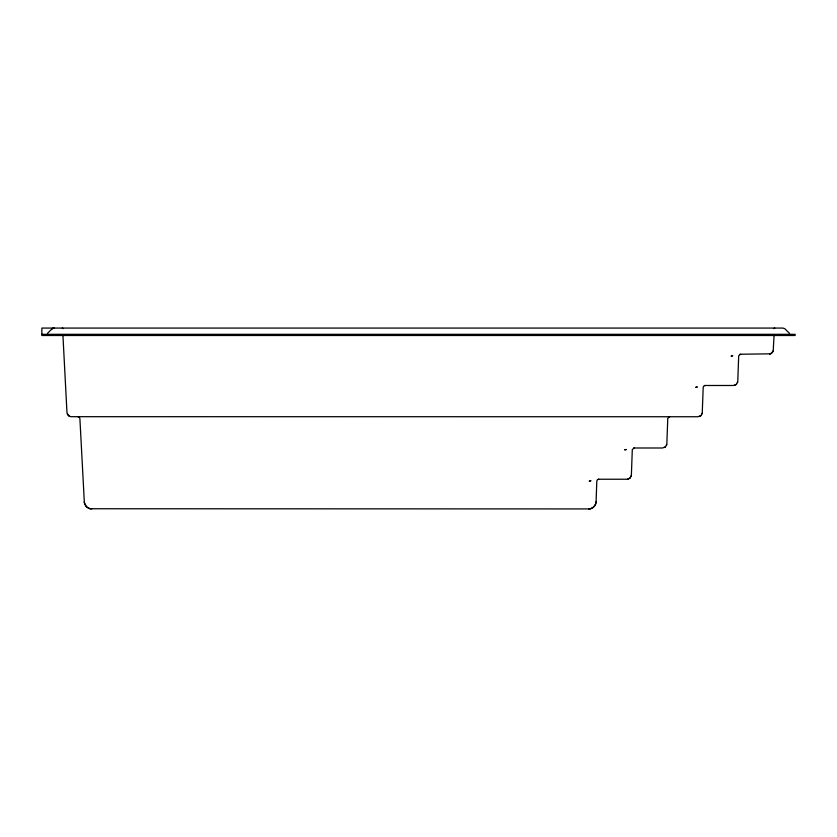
<?xml version="1.0" encoding="UTF-8"?>
<svg xmlns="http://www.w3.org/2000/svg" width="837" height="837" viewBox="0 0 837 837"><rect width="100%" height="100%" fill="white"/><g stroke="black" fill="none" stroke-linecap="round" stroke-linejoin="round"><path stroke-width="1.26" d="M77.946 416.742L79.4 417.401L79.892 418.594L84.359 502.755L86.567 506.887L90.072 508.75L588.662 508.927C592.533 509.011 596.028 505.632 596.08 501.761L596.802 481.129L597.283 479.904L598.748 479.235M774.099 334.758L773.21 350.818L770.887 353.81L739.96 354.25M596.08 501.761C596.028 505.642 592.533 509.001 588.662 508.927M598.099 479.235L627.091 479.235L630.073 478.032L631.38 475.092L632.301 449.542L634.216 447.994M633.567 447.994L662.559 447.994L665.541 446.791L666.848 443.84L667.769 418.301L669.684 416.742M62.901 334.81L66.981 412.672L68.32 415.56L70.622 416.69L698.016 416.742L700.998 415.539L702.243 413.248L703.195 387.374L703.676 386.16L705.141 385.491M704.492 385.491L733.484 385.491L736.466 384.288L737.774 381.348L738.694 355.798L740.609 354.25M631.14 476.389L631.307 475.751M666.597 445.138L666.775 444.499M702.065 413.886L702.243 413.248M737.533 382.635L737.7 382.007M773.21 350.818L772.75 352.042M630.512 477.54L629.57 478.45M772.394 352.586L769.653 354.197M47.447 333.408L52.072 328.805L54.081 328.073L52.522 328.491M773.597 328.596L774.759 328.073M51.873 328.993L52.658 328.418M736.466 384.288L734.781 385.292M701.008 415.539L699.313 416.544M665.541 446.78L664.463 447.544M628.995 478.795L627.75 479.193M53.202 328.209L53.809 328.083M589.541 508.875L590.399 508.718M41.85 334.319L795.15 334.319L795.15 335.491L41.85 335.491L41.85 328.073L782.919 328.073L784.761 328.669L789.553 333.408M91.672 508.927C87.843 509.001 84.391 505.715 84.265 501.897M62.241 328.073L63.403 328.596M69.387 416.303L67.242 413.938M732.626 355.756L731.245 356.091L732.626 355.756M697.169 386.997L695.777 387.343L697.169 386.997M626.233 449.5L624.852 449.846L626.233 449.5M590.776 480.752L589.384 481.087L590.776 480.752"/></g></svg>
